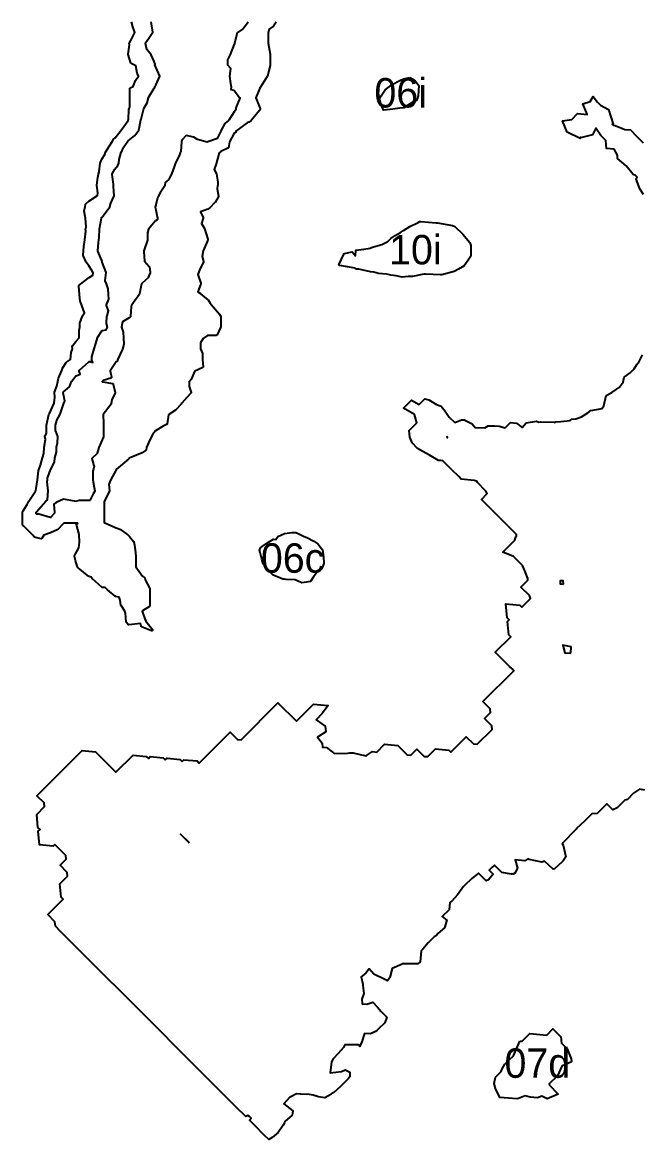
# Model space of a CAD drawing. Header units: millimetres. Extents: x 0 to 500, y 0 to 700.
# Drawn here: x 377 to 429.5, y 157.8 to 252.7 of the extents above; entities that cross this region are included whole.
import ezdxf
from ezdxf.enums import TextEntityAlignment as Align

# ---------------------------------------------------------------- set-up
doc = ezdxf.new("R2010")
doc.units = ezdxf.units.MM
doc.layers.add('CORTE', color=1, linetype='Continuous')
doc.layers.add('GRABADO', color=5, linetype='Continuous')

msp = doc.modelspace()

# ---------------------------------------------------------------- linework, layer by layer
at = {"layer": 'CORTE'}
for points in [[(398.545, 252.676), (398.331, 252.338), (398.327, 252.332), (398.318, 252.321), (397.948, 252.075), (397.88, 251.791), (397.88, 250.879), (397.979, 250.264), (398.047, 249.962), (398.048, 249.956), (398.048, 249.949), (398.048, 249.944), (398.028, 249.682), (398.028, 249.02), (398.028, 249.013), (398.027, 249.005), (397.894, 248.45), (397.804, 248.075), (397.802, 248.068), (397.798, 248.061), (397.796, 248.056), (397.22, 247.156), (397.216, 247.151), (397.209, 247.143), (397.205, 247.139), (397.199, 247.135), (397.193, 247.131), (397.187, 247.128), (397.173, 247.123), (397.162, 247.122), (397.162, 247.109), (397.162, 247.103), (397.161, 247.096), (397.159, 247.09), (397.157, 247.084), (396.821, 246.241), (397.154, 245.407), (397.187, 245.352), (397.188, 245.35), (397.192, 245.342), (397.195, 245.332), (397.196, 245.326), (397.197, 245.319), (397.197, 245.311), (397.196, 245.304), (397.195, 245.298), (397.193, 245.29), (397.19, 245.283), (397.187, 245.278), (397.152, 245.22), (397.149, 245.215), (396.421, 244.338), (396.417, 244.334), (396.259, 244.191), (396.255, 244.188), (396.253, 244.187), (396.248, 244.184), (396.241, 244.181), (396.082, 244.118), (395.135, 243.422), (395.13, 243.352), (395.129, 243.346), (395.127, 243.34), (395.124, 243.332), (395.121, 243.325), (395.118, 243.321), (395.112, 243.312), (395.103, 243.303), (395.096, 243.298), (395.088, 243.293), (395.082, 243.291), (394.987, 243.255), (394.594, 242.511), (394.499, 242.018), (394.498, 242.012), (394.494, 242.002), (394.491, 241.996), (394.49, 241.994), (394.486, 241.988), (394.479, 241.98), (394.471, 241.973), (394.465, 241.969), (394.464, 241.969), (394.46, 241.966), (393.862, 241.704), (393.699, 241.568), (393.544, 240.957), (393.47, 240.662), (393.468, 240.658), (393.284, 240.172), (393.487, 239.791), (393.489, 239.788), (393.492, 239.781), (393.494, 239.773), (393.495, 239.768), (393.584, 239.098), (393.584, 239.093), (393.584, 238.826), (393.583, 238.82), (393.541, 238.535), (393.665, 237.916), (393.665, 237.912), (393.666, 237.907), (393.666, 237.898), (393.665, 237.891), (393.663, 237.884), (393.661, 237.877), (393.658, 237.871), (393.359, 237.373), (393.354, 237.367), (393.351, 237.363), (392.931, 236.925), (392.926, 236.92), (392.92, 236.916), (392.918, 236.914), (392.746, 236.813), (392.74, 236.809), (392.117, 236.587), (392.345, 236.082), (392.347, 236.077), (392.349, 236.068), (392.351, 236.06), (392.351, 236.052), (392.351, 236.045), (392.35, 236.039), (392.349, 236.033), (392.213, 235.579), (392.463, 235.161), (392.466, 235.155), (392.469, 235.149), (392.736, 234.257), (392.737, 234.252), (392.739, 234.245), (392.739, 234.239), (392.739, 234.198), (392.739, 234.192), (392.737, 234.184), (392.736, 234.177), (392.734, 234.172), (392.71, 234.113), (392.365, 233.251), (392.271, 232.778), (392.382, 232.364), (392.383, 232.359), (392.384, 232.351), (392.384, 232.345), (392.384, 232.338), (392.382, 232.33), (392.381, 232.323), (392.378, 232.317), (392.376, 232.313), (392.057, 231.714), (391.947, 231.395), (391.894, 231.241), (392.162, 230.517), (392.163, 230.512), (392.165, 230.505), (392.165, 230.497), (392.165, 230.49), (392.165, 230.482), (392.163, 230.474), (392.161, 230.469), (391.906, 229.777), (392.128, 229.628), (392.131, 229.626), (392.759, 229.103), (392.764, 229.098), (392.77, 229.091), (392.949, 228.831), (393.048, 228.687), (393.739, 227.879), (393.74, 227.879), (393.835, 227.76), (393.838, 227.756), (393.842, 227.75), (393.845, 227.743), (393.848, 227.734), (393.849, 227.728), (393.85, 227.722), (393.85, 227.714), (393.85, 227.707), (393.849, 227.7), (393.841, 227.661), (393.841, 226.787), (393.841, 226.782), (393.84, 226.774), (393.839, 226.769), (393.837, 226.762), (393.834, 226.756), (393.531, 226.124), (393.529, 226.12), (393.526, 226.116), (393.519, 226.107), (393.512, 226.101), (393.507, 226.097), (393.501, 226.094), (393.496, 226.091), (393.488, 226.088), (393.478, 226.085), (393.474, 226.085), (393.469, 226.084), (392.734, 226.084), (392.35, 225.81), (392.137, 225.455), (392.137, 224.95), (392.294, 224.557), (392.296, 224.551), (392.298, 224.544), (392.299, 224.537), (392.299, 224.531), (392.299, 224.013), (392.356, 223.445), (392.356, 223.44), (392.356, 223.432), (392.354, 223.424), (392.353, 223.419), (392.35, 223.41), (392.346, 223.403), (392.342, 223.396), (392.337, 223.39), (392.334, 223.388), (392.326, 223.38), (392.316, 223.374), (391.637, 223.051), (391.614, 223.034), (391.354, 222.386), (391.352, 222.381), (391.349, 222.376), (391.174, 222.132), (391.174, 221.751), (391.325, 221.249), (391.326, 221.244), (391.327, 221.237), (391.327, 221.23), (391.327, 221.222), (391.325, 221.213), (391.323, 221.206), (391.32, 221.199), (391.317, 221.192), (391.312, 221.185), (391.309, 221.181), (390.98, 220.816), (390.543, 220.331), (390.473, 220.253), (390.027, 219.757), (390.024, 219.754), (390.016, 219.747), (390.011, 219.744), (389.43, 219.381), (389.412, 219.351), (389.295, 218.566), (389.294, 218.561), (389.292, 218.554), (389.289, 218.546), (389.286, 218.54), (389.281, 218.533), (389.276, 218.528), (389.27, 218.522), (389.262, 218.516), (389.258, 218.514), (389.254, 218.512), (388.947, 218.384), (388.314, 217.989), (388.077, 217.692), (387.973, 217.49), (387.707, 216.972), (387.548, 216.577), (387.503, 216.35), (387.502, 216.345), (387.5, 216.338), (387.495, 216.329), (387.491, 216.323), (387.488, 216.318), (387.482, 216.313), (387.476, 216.307), (387.471, 216.303), (387.188, 216.127), (387.182, 216.124), (386.208, 215.719), (386.075, 215.663), (386.059, 215.653), (386.051, 215.637), (386.048, 215.631), (386.04, 215.62), (386.033, 215.614), (384.987, 214.742), (384.982, 214.734), (384.981, 214.73), (384.98, 214.725), (384.978, 214.721), (384.968, 214.692), (384.966, 214.688), (384.493, 213.786), (384.337, 213.44), (384.414, 212.903), (384.415, 212.896), (384.415, 212.887), (384.414, 212.879), (384.412, 212.872), (384.41, 212.865), (384.407, 212.859), (383.945, 211.985), (383.939, 211.968), (383.95, 211.943), (383.953, 211.937), (383.955, 211.927), (383.956, 211.92), (383.957, 211.916), (383.957, 210.213), (384.018, 210.181), (384.958, 209.746), (385.362, 209.596), (385.367, 209.594), (385.372, 209.591), (385.376, 209.589), (385.851, 209.249), (385.856, 209.247), (385.862, 209.241), (386.094, 209.008), (386.096, 209.006), (386.446, 208.597), (386.449, 208.593), (386.453, 208.588), (386.456, 208.582), (386.459, 208.574), (386.531, 208.277), (386.531, 208.273), (386.578, 207.884), (386.644, 207.341), (386.644, 207.337), (386.644, 206.432), (387.2, 205.659), (387.276, 205.628), (387.282, 205.625), (387.288, 205.621), (387.295, 205.616), (387.375, 205.533), (387.379, 205.528), (387.384, 205.521), (387.387, 205.514), (387.39, 205.507), (387.392, 205.501), (387.432, 205.334), (387.815, 204.588), (387.817, 204.585), (387.82, 204.577), (387.822, 204.568), (387.823, 204.562), (387.823, 204.557), (387.823, 203.131), (387.823, 203.125), (387.821, 203.118), (387.82, 203.111), (387.817, 203.104), (387.814, 203.096), (387.809, 203.089), (387.805, 203.084), (387.798, 203.077), (387.794, 203.073), (387.79, 203.071), (387.196, 202.7), (387.169, 202.677), (387.223, 202.497), (387.412, 202.026), (387.412, 202.026), (387.412, 202.026), (387.496, 201.815), (388.047, 201.126), (388.049, 201.122), (388.053, 201.116), (388.056, 201.109), (388.058, 201.102), (388.06, 201.094), (388.061, 201.087), (388.061, 201.081), (388.061, 201.074), (388.06, 201.066), (388.057, 201.057), (388.055, 201.051), (388.053, 201.047), (388.049, 201.04), (388.043, 201.032), (388.038, 201.027), (388.035, 201.024), (388.028, 201.018), (388.021, 201.015), (388.015, 201.012), (388.008, 201.009), (388.001, 201.007), (387.993, 201.006), (387.986, 201.006), (387.979, 201.006), (387.97, 201.008), (387.961, 201.011), (387.122, 201.359), (387.117, 201.361), (387.11, 201.365), (387.104, 201.37), (387.098, 201.375), (387.094, 201.38), (387.089, 201.386), (387.084, 201.395), (387.082, 201.401), (387.08, 201.406), (387.02, 201.63), (386.048, 201.506), (386.04, 201.505), (386.033, 201.506), (386.022, 201.507), (386.011, 201.511), (386.005, 201.514), (385.998, 201.518), (385.994, 201.522), (385.988, 201.526), (385.983, 201.532), (385.821, 201.73), (385.817, 201.735), (385.813, 201.742), (385.81, 201.749), (385.807, 201.757), (385.806, 201.763), (385.805, 201.768), (385.758, 202.516), (385.711, 202.67), (385.382, 203.158), (385.379, 203.163), (385.376, 203.169), (385.373, 203.175), (385.372, 203.181), (385.371, 203.186), (385.307, 203.613), (385.231, 203.866), (384.914, 203.932), (384.907, 203.933), (384.898, 203.937), (384.895, 203.938), (384.887, 203.942), (384.222, 204.497), (384.22, 204.498), (384.028, 204.681), (383.817, 204.681), (383.81, 204.681), (383.801, 204.683), (383.793, 204.685), (383.786, 204.688), (383.78, 204.691), (383.774, 204.695), (383.77, 204.698), (382.95, 205.427), (382.948, 205.429), (382.943, 205.433), (382.94, 205.438), (382.848, 205.574), (382.684, 205.617), (382.678, 205.619), (382.671, 205.622), (382.665, 205.626), (382.661, 205.629), (381.748, 206.349), (381.742, 206.354), (381.738, 206.359), (381.732, 206.365), (381.728, 206.373), (381.665, 206.491), (381.663, 206.497), (381.661, 206.501), (381.522, 206.99), (381.429, 207.316), (381.427, 207.321), (381.426, 207.329), (381.426, 207.336), (381.426, 207.339), (381.427, 207.348), (381.43, 207.358), (381.433, 207.366), (381.527, 207.549), (381.79, 208.06), (381.818, 208.271), (381.818, 208.273), (381.869, 208.557), (381.835, 209.175), (381.602, 210.028), (381.602, 210.032), (381.6, 210.039), (381.6, 210.048), (381.601, 210.055), (381.602, 210.063), (381.605, 210.071), (381.607, 210.077), (381.61, 210.083), (381.615, 210.09), (381.62, 210.097), (381.626, 210.102), (381.631, 210.106), (381.637, 210.11), (381.642, 210.113), (381.647, 210.115), (381.707, 210.136), (381.694, 210.146), (381.591, 210.154), (381.455, 210.154), (380.52, 210.154), (380.454, 210.067), (380.451, 210.063), (379.99, 209.59), (379.987, 209.587), (379.979, 209.58), (379.971, 209.576), (379.966, 209.574), (379.399, 209.325), (379.396, 209.324), (378.83, 209.125), (378.67, 208.859), (378.667, 208.853), (378.658, 208.844), (378.652, 208.838), (378.645, 208.833), (378.638, 208.83), (378.634, 208.828), (378.626, 208.825), (378.618, 208.824), (378.605, 208.822), (378.594, 208.824), (378.24, 208.898), (378.048, 208.957), (378.042, 208.959), (378.033, 208.964), (378.028, 208.967), (378.022, 208.971), (378.016, 208.977), (378.012, 208.981), (377.883, 209.136), (377.093, 209.914), (377.088, 209.92), (377.085, 209.925), (377.021, 210.027), (377.018, 210.032), (377.016, 210.037), (377.013, 210.046), (377.012, 210.052), (377.006, 210.107), (377.005, 210.114), (377.006, 210.121), (377.006, 210.127), (377.015, 210.169), (377.015, 211.042), (377.016, 211.049), (377.017, 211.057), (377.019, 211.064), (377.021, 211.07), (377.081, 211.199), (377.083, 211.204), (377.42, 211.722), (377.562, 212.002), (377.564, 212.005), (378.127, 212.876), (378.128, 212.878), (378.159, 212.922), (378.16, 212.926), (378.185, 213.079), (378.291, 213.828), (378.373, 214.6), (378.374, 214.605), (378.375, 214.609), (378.427, 214.768), (378.428, 214.77), (378.553, 215.074), (378.708, 215.692), (378.709, 215.696), (378.839, 216.067), (378.86, 216.604), (378.861, 216.608), (378.963, 217.248), (378.922, 217.515), (378.921, 217.52), (378.921, 217.527), (378.922, 217.535), (378.923, 217.542), (378.925, 217.548), (378.927, 217.555), (378.93, 217.561), (379.042, 217.756), (379.042, 218.453), (379.043, 218.459), (379.044, 218.466), (379.266, 219.366), (379.27, 219.39), (379.274, 219.412), (379.275, 219.417), (379.278, 219.424), (379.281, 219.431), (379.285, 219.439), (379.306, 219.466), (379.706, 220.324), (379.759, 220.845), (379.736, 221.228), (379.736, 221.233), (379.737, 221.241), (379.739, 221.249), (379.74, 221.254), (379.943, 221.788), (380.013, 222.172), (380.014, 222.175), (380.084, 222.45), (380.085, 222.455), (380.347, 223.109), (380.412, 223.289), (380.415, 223.296), (380.419, 223.302), (380.73, 223.793), (380.733, 223.797), (380.739, 223.804), (380.743, 223.808), (380.746, 223.81), (381.082, 224.05), (381.14, 224.628), (381.141, 224.633), (381.142, 224.638), (381.144, 224.643), (381.257, 224.946), (381.241, 225.164), (381.241, 225.171), (381.241, 225.176), (381.242, 225.181), (381.244, 225.189), (381.246, 225.195), (381.25, 225.204), (381.254, 225.209), (381.256, 225.212), (381.534, 225.559), (381.535, 225.561), (381.832, 225.89), (381.832, 226.53), (381.832, 226.535), (381.832, 226.538), (381.876, 226.794), (381.876, 227.087), (381.876, 227.092), (381.877, 227.099), (381.879, 227.106), (381.88, 227.111), (382.107, 227.741), (382.109, 227.747), (382.114, 227.755), (382.116, 227.758), (382.291, 228.001), (382.068, 228.613), (381.928, 228.948), (381.926, 228.952), (381.924, 228.96), (381.923, 228.965), (381.847, 229.559), (381.786, 230.264), (381.786, 230.271), (381.787, 230.28), (381.787, 230.285), (381.789, 230.293), (381.792, 230.3), (381.796, 230.308), (381.803, 230.319), (381.81, 230.326), (381.812, 230.327), (382.073, 230.545), (382.074, 230.547), (382.663, 231.002), (382.666, 231.004), (382.976, 231.188), (383.027, 231.404), (382.896, 231.586), (382.895, 231.588), (382.643, 231.989), (382.424, 232.304), (382.42, 232.309), (382.418, 232.315), (382.177, 232.859), (382.174, 232.865), (382.172, 232.873), (382.171, 232.878), (382.171, 232.885), (382.171, 232.891), (382.188, 233.274), (382.188, 233.276), (382.219, 233.624), (382.3, 234.209), (382.4, 234.935), (382.379, 235.119), (382.379, 235.125), (382.379, 235.132), (382.38, 235.139), (382.418, 235.306), (382.353, 236.042), (382.246, 236.644), (382.245, 236.65), (382.245, 236.659), (382.246, 236.666), (382.246, 236.672), (382.326, 236.996), (382.379, 237.211), (382.383, 237.221), (382.388, 237.231), (382.392, 237.236), (382.395, 237.239), (382.399, 237.244), (382.657, 237.469), (382.662, 237.472), (383.39, 237.947), (383.405, 238.183), (383.332, 238.823), (383.332, 238.831), (383.332, 238.838), (383.406, 239.486), (383.407, 239.49), (383.466, 239.772), (383.466, 239.773), (383.515, 239.962), (383.621, 240.696), (383.622, 240.702), (383.624, 240.708), (383.748, 241.031), (383.75, 241.036), (383.752, 241.039), (383.993, 241.441), (384.072, 241.64), (384.075, 241.645), (384.401, 242.188), (384.402, 242.19), (384.654, 242.572), (384.706, 242.695), (384.71, 242.704), (384.717, 242.713), (384.721, 242.718), (384.874, 242.855), (385.384, 243.509), (385.618, 243.809), (385.976, 244.332), (386.018, 244.409), (386.055, 245.246), (386.055, 245.251), (386.056, 245.254), (386.072, 245.333), (386.073, 245.337), (386.075, 245.342), (386.132, 245.47), (386.132, 247.032), (386.133, 247.038), (386.133, 247.042), (386.135, 247.051), (386.138, 247.058), (386.141, 247.065), (386.144, 247.069), (386.147, 247.073), (386.153, 247.082), (386.159, 247.087), (386.165, 247.091), (386.398, 247.22), (386.597, 247.72), (386.6, 247.724), (386.602, 247.728), (386.852, 248.103), (386.757, 248.339), (386.756, 248.344), (386.754, 248.349), (386.648, 248.97), (386.255, 249.161), (386.252, 249.163), (386.245, 249.167), (386.237, 249.173), (386.231, 249.18), (386.227, 249.186), (386.221, 249.196), (386.218, 249.204), (385.987, 249.925), (385.986, 249.93), (385.984, 249.937), (385.984, 249.946), (385.984, 249.952), (385.985, 249.956), (386.111, 250.748), (386.086, 250.858), (386.085, 250.863), (386.084, 250.871), (386.085, 250.878), (386.085, 250.886), (386.087, 250.894), (386.089, 250.9), (386.093, 250.908), (386.095, 250.912), (386.225, 251.118), (386.564, 251.804), (386.363, 252.375), (386.362, 252.379), (386.282, 252.712)], [(429.739, 238.041), (429.411, 238.523), (429.104, 239.333), (429.2, 239.53), (429.038, 239.668), (428.862, 239.756), (428.266, 240.49), (427.515, 241.1), (427.53, 241.384), (427.239, 241.9), (426.59, 241.959), (426.53, 242.619), (426.099, 243.05), (425.694, 243.667), (425.392, 243.107), (424.388, 242.856), (424.369, 242.902), (424.363, 242.792), (423.256, 243.345), (422.867, 244.291), (423.646, 244.418), (424.138, 244.91), (424.704, 244.857), (424.96, 244.833), (424.887, 245.012), (424.59, 245.73), (425.202, 245.944), (425.463, 246.37), (425.81, 245.885), (426.071, 245.625), (426.761, 245.263), (427.157, 244.006), (427.063, 244.004), (427.148, 243.919), (427.322, 243.904), (428.143, 243.567), (428.613, 243.524), (429.171, 242.967), (429.705, 242.433)], [(429.848, 187.485), (429.382, 187.579), (428.889, 187.215), (428.365, 186.691), (428.138, 186.634), (427.488, 185.984), (427.115, 185.815), (426.618, 186.312), (425.796, 185.489), (425.348, 185.466), (425.314, 185.452), (424.71, 184.848), (424.048, 184.243), (424.044, 184.237), (424.025, 184.182), (422.814, 182.97), (422.907, 182.824), (423.139, 181.815), (422.906, 181.49), (422.87, 181.457), (422.837, 181.413), (422.174, 180.803), (422.066, 180.781), (421.328, 181.446), (421.11, 181.373), (420.014, 181.592), (419.905, 181.642), (419.668, 181.49), (418.843, 181.565), (419.041, 180.871), (418.815, 180.426), (418.659, 180.352), (418.582, 180.369), (418.518, 180.364), (417.71, 180.505), (417.085, 181.13), (416.863, 180.908), (416.64, 180.685), (416.966, 180.359), (416.569, 179.879), (416.367, 179.781), (415.714, 180.433), (415.152, 179.992), (414.544, 179.383), (414.482, 179.342), (414.452, 179.317), (413.937, 178.606), (413.464, 178.051), (413.289, 177.954), (413.221, 177.337), (412.651, 176.767), (413.03, 176.459), (412.828, 175.795), (412.273, 175.31), (412.146, 175.135), (411.971, 175.045), (411.455, 174.529), (410.988, 173.999), (410.858, 173.852), (410.766, 172.907), (410.587, 172.729), (409.276, 172.729), (409.257, 172.756), (409.257, 172.756), (409.242, 172.721), (408.392, 172.357), (408.201, 171.59), (408.074, 171.404), (408.052, 171.386), (408.008, 171.313), (407.903, 171.349), (407.761, 171.407), (406.826, 171.875), (406.455, 172.314), (406.169, 171.951), (405.769, 171.637), (405.896, 171.002), (405.914, 170.912), (405.978, 170.21), (405.827, 169.74), (405.862, 169.352), (406.251, 169.316), (406.75, 169.477), (407.157, 169.07), (407.467, 168.703), (407.946, 168.224), (407.775, 167.748), (407.214, 167.187), (407.082, 167.096), (406.983, 167.003), (406.549, 166.804), (406.037, 166.82), (405.801, 166.045), (405.705, 165.905), (405.697, 165.897), (405.648, 165.733), (405.551, 165.858), (404.373, 165.858), (404.271, 165.645), (403.821, 165.132), (403.382, 164.692), (403.256, 164.434), (403.132, 163.478), (404.089, 163.601), (404.392, 163.749), (404.795, 163.542), (404.816, 163.153), (404.668, 162.974), (404.514, 162.834), (404.003, 162.323), (403.439, 161.809), (403.269, 161.726), (403.18, 161.658), (402.694, 161.374), (402.155, 161.464), (401.698, 161.595), (401.369, 161.646), (400.648, 161.67), (400.286, 161.721), (399.672, 161.404), (399.195, 160.845), (399.96, 160.258), (399.911, 159.899), (399.276, 159.358), (399.27, 159.252), (399.155, 159.038), (398.728, 158.435), (398.21, 157.999), (397.924, 157.818), (397.511, 158.231), (396.735, 159.007), (396.272, 159.471), (396.437, 159.636), (396.296, 159.777), (396.149, 159.882), (395.97, 159.772), (395.183, 160.56), (389.749, 165.993), (388.973, 166.769), (387.421, 168.321), (386.658, 169.085), (385.1, 170.642), (384.327, 171.416), (381.687, 174.055), (381.07, 174.673), (380.285, 175.457), (379.807, 175.935), (379.773, 176.314), (379.16, 176.927), (380.47, 178.237), (380.297, 178.41), (380.195, 179.534), (380.85, 180.189), (380.821, 180.507), (380.208, 181.12), (380.719, 181.63), (380.69, 181.948), (380.13, 182.508), (379.923, 182.714), (379.769, 182.868), (379.625, 182.724), (378.466, 182.829), (378.361, 183.989), (378.505, 184.133), (378.332, 184.306), (378.23, 185.43), (378.885, 186.085), (378.856, 186.402), (378.243, 187.015), (382.078, 190.851), (383.202, 190.748), (384.947, 189.003), (386.402, 190.458), (387.526, 190.355), (387.699, 190.182), (387.843, 190.327), (388.967, 190.224), (389.14, 190.051), (389.284, 190.196), (390.408, 190.093), (390.581, 189.92), (390.725, 190.065), (391.849, 189.962), (392.022, 189.789), (392.141, 189.909), (394.106, 191.874), (394.642, 192.41), (395.255, 191.796), (395.572, 191.768), (398.703, 194.899), (400.275, 193.327), (401.729, 194.781), (402.959, 194.669), (402.466, 194.002), (401.931, 193.466), (402.719, 192.903), (402.762, 192.428), (402.057, 191.996), (402.465, 191.477), (402.495, 191.138), (402.834, 191.107), (403.423, 190.645), (403.476, 190.592), (404.604, 190.615), (404.796, 190.646), (405.09, 190.656), (406.147, 190.388), (406.219, 190.413), (406.73, 190.753), (407.101, 190.72), (407.756, 191.375), (408.88, 191.272), (409.666, 190.486), (409.983, 190.458), (410.494, 190.968), (411.107, 190.355), (411.424, 190.327), (412.079, 190.982), (413.203, 190.879), (413.376, 190.706), (414.686, 192.017), (415.299, 191.403), (415.616, 191.375), (416.876, 192.635), (416.848, 192.952), (416.235, 193.565), (416.745, 194.076), (416.717, 194.393), (416.104, 195.006), (418.724, 197.626), (418.57, 197.78), (418.363, 197.987), (417.152, 199.198), (418.462, 200.509), (418.289, 200.682), (418.186, 201.805), (418.331, 201.95), (418.158, 202.123), (418.05, 203.301), (419.229, 203.194), (419.402, 203.021), (420.141, 203.76), (420.045, 203.993), (419.321, 204.718), (419.918, 205.315), (419.904, 205.459), (419.642, 206.093), (419.455, 206.547), (418.69, 207.311), (417.78, 207.687), (418.81, 208.718), (418.88, 208.993), (418.956, 209.069), (418.944, 209.197), (415.973, 212.168), (416.468, 212.664), (416.352, 212.869), (415.631, 213.59), (415.597, 213.673), (415.528, 213.701), (415.344, 213.777), (414.266, 213.875), (414.04, 214.101), (413.461, 214.68), (412.694, 215.447), (412.531, 215.462), (412.326, 215.48), (411.571, 215.906), (411.003, 216.228), (410.558, 216.479), (410.085, 216.952), (409.881, 217.444), (409.829, 218.024), (410.477, 218.672), (410.278, 219.371), (409.348, 219.898), (410.026, 220.577), (410.68, 220.207), (411.182, 220.709), (411.509, 220.629), (412.151, 220.226), (412.552, 220.078), (412.906, 219.653), (413.231, 219.156), (413.707, 218.68), (414.277, 218.925), (414.504, 218.925), (415.172, 218.59), (415.436, 218.265), (416.271, 218.238), (416.552, 218.4), (417.11, 218.401), (417.482, 218.367), (417.994, 218.237), (418.44, 218.682), (418.945, 218.637), (419.434, 218.267), (419.761, 218.652), (420.651, 218.796), (420.836, 218.729), (421, 218.762), (422.163, 218.724), (422.237, 218.694), (422.28, 218.754), (422.698, 218.786), (423.504, 218.848), (423.632, 218.977), (423.974, 218.995), (424.472, 219.184), (425.001, 219.519), (425.26, 219.713), (426.234, 219.881), (426.258, 219.95), (426.348, 220.097), (426.567, 220.972), (427.054, 221.235), (427.401, 221.48), (427.655, 221.659), (428.01, 222.124), (428.095, 222.546), (428.584, 222.907), (428.931, 223.255), (429.156, 223.622), (429.366, 223.858), (429.63, 224.439)]]:
    msp.add_lwpolyline(points, dxfattribs=at)
for points in [[(409.895, 247.979), (410.347, 247.682), (410.656, 247.311), (410.589, 246.425), (410.523, 246.147), (410.438, 246.003), (410.323, 245.967), (410.151, 245.891), (409.396, 245.403), (409.06, 245.372), (408.453, 245.285), (407.654, 245.208), (407.447, 245.776), (407.307, 246.185), (407.455, 246.418), (407.803, 246.931), (408.371, 247.348), (408.406, 247.371), (409.038, 247.712), (409.346, 247.853), (409.895, 247.979)], [(412.619, 231.229), (412.608, 231.223), (412.507, 231.229), (411.212, 231.295), (411.161, 231.288), (411.096, 231.291), (410.11, 231.093), (409.752, 231.081), (409.256, 231.032), (408.725, 231.148), (408.295, 231.187), (407.933, 231.291), (407.235, 231.326), (406.84, 231.452), (406.549, 231.479), (405.555, 231.699), (405.381, 231.708), (405.26, 231.778), (403.945, 232.009), (403.859, 232.065), (404.328, 233.023), (404.999, 233.191), (405.269, 232.848), (405.322, 233.327), (405.981, 233.4), (406.522, 233.488), (406.652, 233.544), (406.998, 233.655), (407.526, 233.787), (408.015, 234.05), (408.276, 234.311), (408.64, 234.575), (409.108, 234.809), (409.364, 234.979), (409.894, 235.333), (410.59, 235.681), (410.748, 235.739), (410.833, 235.75), (412.138, 235.632), (412.197, 235.636), (412.253, 235.643), (413.527, 235.42), (413.707, 235.315), (414.397, 234.671), (414.999, 233.979), (415.081, 233.72), (415.062, 232.807), (414.838, 232.484), (414.503, 232.003), (414.016, 231.704), (413.645, 231.511), (412.619, 231.229)], [(413.115, 217.387), (413.082, 217.445), (413.024, 217.478), (413.05, 217.414), (413.115, 217.387)], [(400.727, 205.089), (400.175, 205.33), (399.41, 205.372), (399.258, 205.38), (399.122, 205.402), (398.722, 205.554), (398.298, 205.724), (397.853, 206.169), (397.434, 206.702), (397.341, 207.083), (397.185, 207.644), (397.141, 207.857), (397.227, 208.041), (397.366, 208.172), (397.89, 208.532), (398.323, 208.791), (398.526, 208.771), (398.699, 209.019), (399.245, 209.265), (399.914, 209.365), (400.206, 209.347), (400.427, 209.277), (400.934, 209.027), (401.152, 208.925), (401.739, 208.612), (402.096, 208.385), (402.495, 207.878), (402.577, 207.291), (402.601, 206.722), (402.426, 206.303), (402.098, 206.075), (401.725, 205.581), (401.464, 205.193), (401.129, 205.146), (400.727, 205.089)], [(422.939, 204.963), (422.912, 205.258), (422.649, 205.253), (422.644, 204.99), (422.939, 204.963)], [(423.547, 199.12), (423.575, 199.658), (422.886, 199.782), (423.051, 199.132), (423.547, 199.12)], [(391.166, 183.014), (391.131, 183.067), (390.443, 183.755), (390.435, 183.755), (390.434, 183.746), (391.166, 183.014)], [(419.23, 166.186), (419.429, 166.169), (419.567, 166.307), (420.084, 166.824), (420.659, 166.774), (421.2, 166.722), (421.525, 166.693), (422.045, 167.213), (422.707, 166.55), (422.758, 166.01), (423.239, 165.528), (423.593, 164.667), (423.614, 164.422), (422.79, 164.068), (422.452, 163.28), (422.36, 163.188), (421.729, 162.558), (421.74, 162.44), (422.487, 161.693), (421.552, 161.291), (421.112, 161.5), (420.721, 161.374), (420.101, 161.431), (419.691, 161.525), (419.106, 161.32), (418.969, 161.272), (418.268, 161.335), (417.542, 161.402), (417.164, 162.158), (417.064, 162.593), (417.161, 163.114), (417.656, 163.61), (417.738, 163.843), (417.965, 164.213), (418.34, 164.588), (418.698, 164.946), (418.864, 165.334), (419.23, 166.186)]]:
    msp.add_lwpolyline(points, close=True, dxfattribs=at)
at = {"layer": 'GRABADO'}
msp.add_lwpolyline([(396.178, 252.667), (396.102, 252.588), (395.714, 252.076), (395.71, 252.071), (395.707, 252.069), (395.702, 252.065), (395.249, 251.754), (395.024, 250.879), (395.025, 250.874), (395.026, 250.867), (395.027, 250.859), (395.027, 250.853), (395.026, 250.845), (395.024, 250.837), (395.021, 250.83), (395.018, 250.824), (395.014, 250.817), (395.011, 250.812), (395.008, 250.808), (394.998, 250.798), (394.646, 249.919), (394.645, 249.916), (394.43, 249.485), (394.43, 249.048), (394.654, 248.783), (394.657, 248.779), (394.659, 248.775), (394.664, 248.767), (394.667, 248.758), (394.668, 248.752), (394.669, 248.745), (394.669, 248.738), (394.669, 248.733), (394.597, 248.094), (394.668, 247.462), (394.726, 247.181), (394.727, 247.174), (394.727, 247.166), (394.727, 247.16), (394.7, 246.96), (394.952, 246.899), (394.958, 246.897), (394.963, 246.895), (394.971, 246.892), (394.981, 246.885), (394.989, 246.877), (395.446, 246.29), (395.45, 246.285), (395.456, 246.274), (395.459, 246.268), (395.461, 246.263), (395.463, 246.254), (395.463, 246.246), (395.464, 246.241), (395.463, 246.233), (395.462, 246.225), (395.46, 246.219), (395.458, 246.213), (395.112, 245.392), (395.126, 245.332), (395.127, 245.325), (395.128, 245.317), (395.128, 245.313), (395.127, 245.305), (395.126, 245.299), (395.105, 245.213), (395.104, 245.208), (395.101, 245.201), (395.097, 245.194), (395.095, 245.19), (394.995, 245.051), (394.519, 244.346), (394.516, 244.341), (394.509, 244.334), (394.504, 244.33), (394.189, 244.083), (393.888, 243.506), (393.846, 243.428), (393.534, 242.794), (393.529, 242.786), (393.524, 242.78), (393.518, 242.773), (393.507, 242.766), (393.497, 242.761), (392.737, 242.502), (392.73, 242.499), (392.715, 242.497), (392.705, 242.497), (392.696, 242.498), (392.691, 242.499), (391.881, 242.714), (391.874, 242.716), (391.866, 242.72), (391.861, 242.722), (391.569, 242.92), (390.899, 243.06), (390.556, 242.659), (390.528, 242.525), (390.456, 241.688), (390.455, 241.685), (390.454, 241.679), (390.451, 241.67), (390.449, 241.665), (390.447, 241.662), (390.398, 241.579), (390.347, 241.41), (390.345, 241.404), (389.984, 240.654), (389.855, 240.315), (389.629, 239.728), (389.628, 239.725), (389.441, 239.337), (389.437, 239.33), (389.43, 239.322), (389.137, 239.052), (389.107, 238.818), (389.106, 238.813), (389.104, 238.807), (389.1, 238.797), (389.097, 238.791), (388.717, 238.19), (388.537, 237.871), (388.487, 237.753), (388.336, 237.156), (388.336, 237.155), (388.282, 236.975), (388.337, 236.731), (388.445, 236.159), (388.469, 236.069), (388.47, 236.064), (388.471, 236.056), (388.471, 235.938), (388.471, 235.933), (388.47, 235.927), (388.468, 235.918), (388.465, 235.911), (388.462, 235.906), (388.46, 235.902), (388.455, 235.893), (388.444, 235.883), (388.314, 235.796), (387.708, 235.09), (387.629, 234.781), (387.629, 234.197), (387.629, 234.193), (387.628, 234.182), (387.332, 233.342), (387.318, 233.266), (387.318, 233.199), (387.384, 232.377), (387.774, 231.934), (387.777, 231.93), (387.779, 231.927), (387.782, 231.922), (387.785, 231.914), (387.787, 231.906), (387.788, 231.902), (387.862, 231.429), (387.862, 231.425), (387.863, 231.418), (387.862, 231.41), (387.861, 231.404), (387.859, 231.397), (387.857, 231.392), (387.692, 230.996), (387.687, 230.986), (387.678, 230.975), (387.205, 230.555), (387.119, 230.459), (386.991, 229.746), (386.989, 229.741), (386.923, 229.542), (386.921, 229.535), (386.917, 229.528), (386.914, 229.525), (386.444, 228.883), (386.271, 228.613), (386.255, 228.515), (386.195, 227.707), (386.194, 227.702), (386.193, 227.694), (386.19, 227.686), (386.188, 227.681), (386.184, 227.675), (386.178, 227.666), (386.093, 227.578), (386.09, 227.576), (386.084, 227.571), (385.509, 227.239), (385.424, 226.793), (385.564, 226.351), (385.565, 226.347), (385.566, 226.341), (385.566, 226.335), (385.591, 225.866), (385.618, 225.352), (385.618, 225.348), (385.617, 225.34), (385.615, 225.332), (385.504, 224.915), (385.503, 224.911), (385.501, 224.906), (385.116, 224.081), (385.094, 223.996), (385.089, 223.93), (385.088, 223.925), (385.086, 223.917), (385.083, 223.908), (385.08, 223.902), (385.078, 223.898), (385.074, 223.892), (385.067, 223.884), (385.062, 223.88), (385.057, 223.876), (385.048, 223.871), (385.043, 223.869), (384.979, 223.842), (384.462, 223.067), (384.569, 222.53), (384.57, 222.526), (384.571, 222.518), (384.57, 222.509), (384.569, 222.504), (384.567, 222.496), (384.564, 222.489), (384.561, 222.482), (384.558, 222.476), (384.553, 222.47), (384.548, 222.464), (384.541, 222.458), (384.531, 222.452), (384.524, 222.448), (384.52, 222.447), (383.858, 222.246), (383.788, 222.172), (383.844, 222.137), (384.662, 221.994), (384.668, 221.992), (384.678, 221.989), (384.691, 221.981), (384.699, 221.974), (384.704, 221.969), (384.707, 221.965), (384.71, 221.96), (384.713, 221.954), (384.716, 221.947), (384.718, 221.941), (384.893, 221.247), (384.895, 221.241), (384.895, 221.233), (384.895, 221.226), (384.895, 221.217), (384.893, 221.21), (384.891, 221.204), (384.888, 221.198), (384.596, 220.618), (384.546, 220.291), (384.545, 220.285), (384.543, 220.279), (384.54, 220.271), (384.536, 220.263), (384.533, 220.259), (383.874, 219.381), (383.868, 219.374), (383.863, 219.37), (383.853, 219.363), (383.853, 219.361), (383.854, 219.357), (383.854, 219.353), (383.892, 218.593), (383.902, 218.457), (383.902, 218.455), (383.902, 217.531), (383.902, 217.529), (383.902, 217.518), (383.901, 217.516), (383.9, 217.505), (383.899, 217.5), (383.897, 217.494), (383.895, 217.487), (383.891, 217.481), (383.889, 217.477), (383.883, 217.468), (383.488, 216.574), (383.365, 216.088), (383.363, 216.082), (383.361, 216.077), (383.358, 216.071), (383.353, 216.064), (383.347, 216.057), (382.898, 215.648), (383.086, 215.02), (383.087, 215.014), (383.088, 215.008), (383.088, 215.001), (383.088, 214.993), (383.051, 214.733), (383.05, 214.728), (383, 214.552), (383, 213.825), (383.111, 213.181), (383.158, 212.905), (383.159, 212.899), (383.159, 212.89), (383.159, 212.882), (383.157, 212.873), (383.155, 212.867), (383.152, 212.86), (383.148, 212.854), (383.02, 212.65), (382.773, 212.123), (382.77, 212.118), (382.767, 212.114), (382.762, 212.107), (382.755, 212.101), (382.75, 212.097), (382.746, 212.094), (382.741, 212.09), (382.733, 212.087), (382.728, 212.085), (382.721, 212.083), (382.71, 212.082), (381.836, 212.082), (381.62, 212.003), (381.612, 212), (381.599, 211.999), (381.59, 211.999), (381.44, 212.014), (381.437, 212.014), (380.492, 212.189), (379.871, 211.902), (379.669, 211.749), (379.743, 211.045), (379.743, 211.04), (379.743, 211.032), (379.741, 211.024), (379.74, 211.017), (379.736, 211.009), (379.733, 211.002), (379.729, 210.996), (379.726, 210.993), (379.427, 210.655), (379.422, 210.65), (379.416, 210.645), (379.411, 210.641), (379.403, 210.637), (379.398, 210.635), (379.398, 210.635), (379.391, 210.633), (379.381, 210.63), (379.371, 210.63), (379.361, 210.63), (379.353, 210.632), (378.324, 210.935), (378.323, 210.933), (378.318, 210.925), (378.313, 210.92), (378.31, 210.916), (378.302, 210.91), (378.295, 210.906), (378.289, 210.903), (378.283, 210.9), (378.276, 210.898), (378.268, 210.897), (378.259, 210.896), (378.252, 210.897), (378.24, 210.898), (378.229, 210.903), (378.224, 210.905), (378.219, 210.908), (378.213, 210.912), (378.208, 210.917), (378.202, 210.923), (378.196, 210.931), (378.193, 210.935), (378.19, 210.941), (378.188, 210.949), (378.186, 210.955), (378.185, 210.962), (378.177, 211.028), (378.177, 211.032), (378.177, 211.042), (378.178, 211.048), (378.179, 211.055), (378.18, 211.061), (378.182, 211.068), (378.186, 211.075), (378.188, 211.079), (378.19, 211.081), (378.193, 211.089), (378.195, 211.091), (378.197, 211.094), (378.2, 211.099), (379.008, 212.017), (379.011, 212.02), (379.14, 212.135), (379.207, 212.891), (379.105, 213.651), (379.105, 213.656), (379.105, 213.664), (379.105, 213.67), (379.128, 213.828), (379.141, 213.956), (379.142, 213.963), (379.144, 213.97), (379.3, 214.441), (379.301, 214.444), (379.446, 214.775), (379.447, 214.778), (379.743, 215.322), (379.772, 215.679), (379.773, 215.685), (379.891, 216.178), (379.912, 216.605), (379.912, 216.61), (379.98, 216.963), (380.004, 217.512), (379.837, 217.944), (379.834, 217.951), (379.832, 217.964), (379.832, 217.97), (379.832, 218.453), (379.832, 218.46), (379.833, 218.466), (379.925, 218.871), (379.927, 218.877), (379.93, 218.885), (379.932, 218.889), (380.222, 219.407), (380.411, 219.998), (380.504, 220.248), (380.523, 220.323), (380.524, 220.326), (380.527, 220.335), (380.615, 220.492), (380.481, 221.216), (380.48, 221.223), (380.48, 221.231), (380.48, 221.239), (380.482, 221.246), (380.483, 221.251), (380.486, 221.259), (380.492, 221.271), (380.501, 221.283), (380.506, 221.287), (381.011, 221.707), (381.183, 222.185), (381.185, 222.19), (381.189, 222.197), (381.193, 222.202), (381.534, 222.64), (381.539, 222.646), (381.549, 222.655), (381.558, 222.66), (381.565, 222.664), (381.904, 222.794), (381.826, 223.063), (381.825, 223.069), (381.824, 223.077), (381.823, 223.084), (381.824, 223.091), (381.825, 223.096), (381.826, 223.102), (381.829, 223.111), (381.833, 223.119), (381.839, 223.129), (381.847, 223.137), (381.849, 223.139), (382.66, 223.843), (382.67, 223.849), (382.678, 223.853), (382.687, 223.856), (382.701, 223.858), (382.71, 223.858), (382.721, 223.857), (382.997, 223.771), (382.897, 223.98), (382.893, 223.989), (382.892, 223.997), (382.891, 224.001), (382.891, 224.009), (382.891, 224.015), (382.914, 224.252), (382.914, 224.256), (382.915, 224.261), (383.088, 224.956), (383.231, 225.388), (383.395, 225.886), (383.398, 225.894), (383.755, 226.468), (383.758, 226.472), (383.76, 226.475), (383.766, 226.482), (383.779, 226.492), (383.787, 226.495), (383.792, 226.498), (383.798, 226.499), (383.801, 226.5), (384.127, 226.554), (384.238, 226.795), (384.151, 227.108), (384.15, 227.115), (384.149, 227.124), (384.149, 227.13), (384.19, 227.721), (384.191, 227.727), (384.193, 227.734), (384.313, 228.159), (384.148, 228.618), (384.146, 228.623), (384.145, 228.631), (384.144, 228.638), (384.144, 228.645), (384.145, 228.653), (384.147, 228.661), (384.149, 228.667), (384.344, 229.155), (384.319, 229.562), (384.289, 230.025), (384.157, 230.466), (384.038, 230.704), (384.036, 230.708), (384.034, 230.714), (384.032, 230.722), (384.032, 230.729), (384.031, 230.736), (384.032, 230.742), (384.116, 231.411), (383.782, 232.292), (383.781, 232.298), (383.78, 232.302), (383.778, 232.31), (383.778, 232.318), (383.779, 232.339), (383.777, 232.351), (383.747, 232.432), (383.421, 233.246), (383.419, 233.252), (383.418, 233.259), (383.417, 233.267), (383.417, 233.275), (383.456, 233.968), (383.457, 233.971), (383.494, 234.21), (383.522, 234.39), (383.558, 235.132), (383.559, 235.137), (383.733, 236.045), (383.732, 236.049), (383.731, 236.058), (383.731, 236.063), (383.732, 236.071), (383.733, 236.079), (383.735, 236.086), (383.738, 236.092), (383.742, 236.099), (383.75, 236.111), (383.757, 236.117), (383.759, 236.119), (383.768, 236.126), (383.773, 236.128), (384.419, 237.012), (384.507, 237.296), (384.509, 237.3), (384.792, 237.919), (384.746, 238.734), (384.735, 238.824), (384.734, 238.831), (384.735, 238.837), (384.745, 238.92), (384.625, 239.748), (384.625, 239.753), (384.625, 239.761), (384.625, 239.766), (384.627, 239.774), (384.629, 239.782), (384.631, 239.788), (384.634, 239.793), (384.865, 240.194), (384.868, 240.199), (385.116, 240.509), (385.187, 240.702), (385.236, 241.015), (385.237, 241.019), (385.407, 241.632), (385.408, 241.637), (385.554, 241.988), (385.556, 241.993), (385.56, 241.999), (385.97, 242.577), (385.971, 242.579), (385.985, 242.596), (385.989, 242.6), (385.992, 242.603), (386.555, 243.041), (386.887, 243.493), (387.068, 244.395), (387.069, 244.402), (387.072, 244.409), (387.073, 244.412), (387.078, 244.436), (387.079, 244.439), (387.318, 245.336), (387.319, 245.34), (387.322, 245.348), (387.325, 245.353), (387.61, 245.828), (387.7, 246.258), (387.702, 246.265), (387.704, 246.271), (387.706, 246.275), (387.709, 246.28), (388.2, 247.064), (388.248, 247.145), (388.252, 247.178), (388.253, 247.185), (388.255, 247.192), (388.257, 247.197), (388.26, 247.203), (388.263, 247.208), (388.345, 247.327), (388.68, 248.094), (388.344, 248.864), (388.272, 248.983), (388.271, 248.985), (388.267, 248.993), (388.264, 249.002), (388.263, 249.01), (388.262, 249.018), (388.262, 249.024), (388.263, 249.031), (388.264, 249.037), (388.279, 249.095), (388.194, 249.336), (387.949, 249.907), (387.596, 250.319), (387.594, 250.321), (387.59, 250.327), (387.585, 250.336), (387.583, 250.342), (387.582, 250.345), (387.46, 250.857), (387.458, 250.863), (387.458, 250.871), (387.458, 250.878), (387.459, 250.886), (387.46, 250.894), (387.463, 250.901), (387.466, 250.907), (387.469, 250.913), (387.73, 251.308), (388.067, 251.818), (387.98, 252.54), (387.947, 252.714)], dxfattribs=at)

# ---------------------------------------------------------------- texts
for s, p in [('06i', (409.12, 246.678)), ('10i', (410.363, 233.363)), ('06c', (399.947, 207.187)), ('07d', (420.72, 164.317))]:
    msp.add_text(s, height=2.5, dxfattribs=at).set_placement(p, align=Align.MIDDLE_CENTER)

doc.saveas('drawing.dxf')
